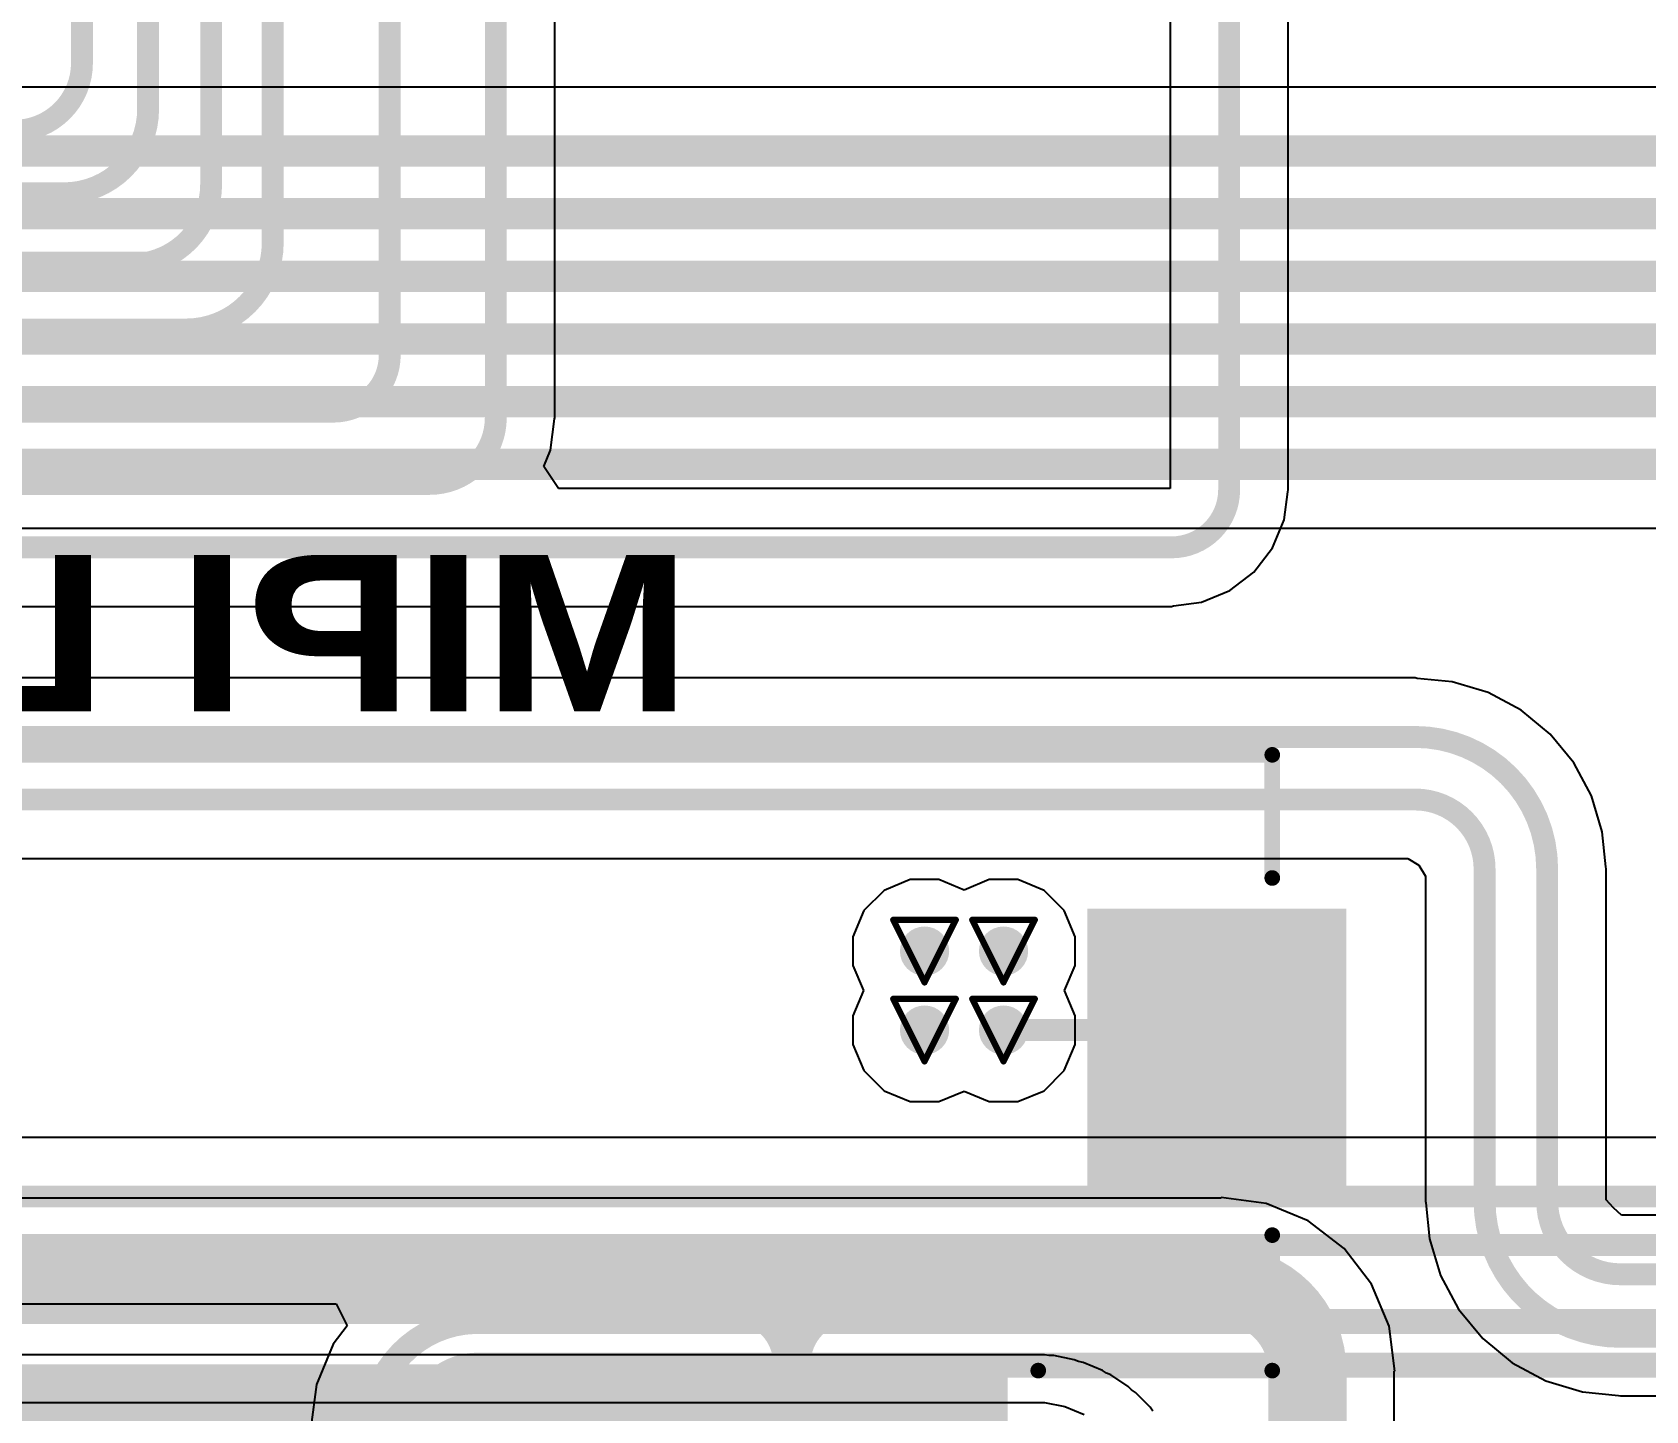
# Model space of a CAD drawing. Header units: inches. Extents: x -5 to 234, y -4 to 104.
# Drawn here: x 43.58 to 56.68, y 13.62 to 24.82 of the extents above; entities that cross this region are included whole.
import ezdxf

# ---------------------------------------------------------------- set-up
doc = ezdxf.new("R2010")
doc.units = ezdxf.units.IN
for name, color, linetype in [('Bottom Layer', 5, 'Continuous'), ('Bottom Overlay', 54, 'Continuous'), ('Bottom Paste', 16, 'Continuous'), ('Bottom Solder', 6, 'Continuous'), ('Drill Drawing', 1, 'Continuous'), ('GND', 16, 'Continuous'), ('POWER', 76, 'Continuous'), ('Top Layer', 1, 'Continuous'), ('Via Holes', 16, 'Continuous')]:
    doc.layers.add(name, color=color, linetype=linetype)
doc.styles.add('Arial Black_Bold', font='', dxfattribs={"height": 0.2})
doc.styles.get('Arial Black_Bold').set_extended_font_data('Arial Black', bold=True)

# ---------------------------------------------------------------- blocks, each defined once
blk = doc.blocks.new('TF31_30S_0_5SH_800__B_97')
at = {"layer": 'Bottom Layer'}
for points in [[(10.14999875, 0.5249976799999998), (8.250000009999999, 0.5249976800000001), (8.250000009999999, 2.72499836), (10.14999875, 2.72499836)], [(-0.09999980000000007, -2.27499799), (-0.3999992, -2.27499799), (-0.3999991999999999, -0.9749980500000001), (-0.09999979999999992, -0.9749980500000001)], [(0.3999991999999999, -2.27499799), (0.09999979999999992, -2.27499799), (0.09999980000000007, -0.9749980500000001), (0.3999992, -0.9749980500000001)], [(0.90000074, -2.27500053), (0.6000013399999998, -2.27500053), (0.60000134, -0.97500059), (0.90000074, -0.97500059)], [(1.39999974, -2.27500053), (1.10000034, -2.27500053), (1.10000034, -0.97500059), (1.39999974, -0.97500059)], [(1.89999874, -2.27500053), (1.59999934, -2.27500053), (1.59999934, -0.97500059), (1.89999874, -0.97500059)], [(2.40000028, -2.27500053), (2.10000088, -2.27500053), (2.10000088, -0.97500059), (2.40000028, -0.97500059)], [(2.89999928, -2.27500053), (2.59999988, -2.27500053), (2.59999988, -0.97500059), (2.89999928, -0.97500059)], [(3.39999828, -2.27500053), (3.09999888, -2.27500053), (3.09999888, -0.97500059), (3.39999828, -0.97500059)], [(3.89999728, -2.27500053), (3.59999788, -2.27500053), (3.59999788, -0.97500059), (3.89999728, -0.97500059)], [(4.39999628, -2.27500053), (4.09999688, -2.27500053), (4.09999688, -0.97500059), (4.39999628, -0.97500059)], [(4.90000036, -2.27500053), (4.60000096, -2.27500053), (4.60000096, -0.97500059), (4.90000036, -0.97500059)], [(5.39999936, -2.27500053), (5.09999996, -2.27500053), (5.09999996, -0.97500059), (5.39999936, -0.97500059)], [(5.900000899999999, -2.27500053), (5.600001499999999, -2.27500053), (5.600001499999999, -0.97500059), (5.900000899999999, -0.97500059)], [(6.399999899999999, -2.27500053), (6.100000499999999, -2.27500053), (6.100000499999999, -0.97500059), (6.399999899999999, -0.97500059)], [(6.90000144, -2.27500053), (6.600002039999999, -2.27500053), (6.600002039999999, -0.97500059), (6.90000144, -0.97500059)], [(7.400000439999999, -2.27500053), (7.10000104, -2.27500053), (7.10000104, -0.97500059), (7.400000439999999, -0.97500059)]]:
    blk.add_hatch(color=5, dxfattribs=at).paths.add_polyline_path(points)
at = {"layer": 'Bottom Paste'}
for points in [[(10.14999875, 0.5249976799999998), (8.250000009999999, 0.5249976800000001), (8.250000009999999, 2.72499836), (10.14999875, 2.72499836)], [(-0.09999980000000007, -2.27499799), (-0.3999992, -2.27499799), (-0.3999991999999999, -0.9749980500000001), (-0.09999979999999992, -0.9749980500000001)], [(0.3999991999999999, -2.27499799), (0.09999979999999992, -2.27499799), (0.09999980000000007, -0.9749980500000001), (0.3999992, -0.9749980500000001)], [(0.90000074, -2.27500053), (0.6000013399999998, -2.27500053), (0.60000134, -0.97500059), (0.90000074, -0.97500059)], [(1.39999974, -2.27500053), (1.10000034, -2.27500053), (1.10000034, -0.97500059), (1.39999974, -0.97500059)], [(1.89999874, -2.27500053), (1.59999934, -2.27500053), (1.59999934, -0.97500059), (1.89999874, -0.97500059)], [(2.40000028, -2.27500053), (2.10000088, -2.27500053), (2.10000088, -0.97500059), (2.40000028, -0.97500059)], [(2.89999928, -2.27500053), (2.59999988, -2.27500053), (2.59999988, -0.97500059), (2.89999928, -0.97500059)], [(3.39999828, -2.27500053), (3.09999888, -2.27500053), (3.09999888, -0.97500059), (3.39999828, -0.97500059)], [(3.89999728, -2.27500053), (3.59999788, -2.27500053), (3.59999788, -0.97500059), (3.89999728, -0.97500059)], [(4.39999628, -2.27500053), (4.09999688, -2.27500053), (4.09999688, -0.97500059), (4.39999628, -0.97500059)], [(4.90000036, -2.27500053), (4.60000096, -2.27500053), (4.60000096, -0.97500059), (4.90000036, -0.97500059)], [(5.39999936, -2.27500053), (5.09999996, -2.27500053), (5.09999996, -0.97500059), (5.39999936, -0.97500059)], [(5.900000899999999, -2.27500053), (5.600001499999999, -2.27500053), (5.600001499999999, -0.97500059), (5.900000899999999, -0.97500059)], [(6.399999899999999, -2.27500053), (6.100000499999999, -2.27500053), (6.100000499999999, -0.97500059), (6.399999899999999, -0.97500059)], [(6.90000144, -2.27500053), (6.600002039999999, -2.27500053), (6.600002039999999, -0.97500059), (6.90000144, -0.97500059)], [(7.400000439999999, -2.27500053), (7.10000104, -2.27500053), (7.10000104, -0.97500059), (7.400000439999999, -0.97500059)]]:
    blk.add_hatch(color=16, dxfattribs=at).paths.add_polyline_path(points)
at = {"layer": 'Bottom Solder'}
for points in [[(10.25159875, 0.4233976799999998), (8.14840001, 0.4233976800000001), (8.14840001, 2.82659836), (10.25159875, 2.82659836)], [(0.001600199999999926, -2.37659799), (-0.5015992, -2.37659799), (-0.5015991999999999, -0.8733980499999999), (0.001600200000000074, -0.8733980499999999)], [(0.5015991999999999, -2.37659799), (-0.001600200000000074, -2.37659799), (-0.001600199999999926, -0.8733980499999999), (0.5015992, -0.8733980499999999)], [(1.00160074, -2.37660053), (0.4984013399999999, -2.37660053), (0.4984013400000001, -0.87340059), (1.00160074, -0.87340059)], [(1.50159974, -2.37660053), (0.9984003399999999, -2.37660053), (0.9984003399999999, -0.87340059), (1.50159974, -0.87340059)], [(2.00159874, -2.37660053), (1.49839934, -2.37660053), (1.49839934, -0.87340059), (2.00159874, -0.87340059)], [(2.50160028, -2.37660053), (1.99840088, -2.37660053), (1.99840088, -0.87340059), (2.50160028, -0.87340059)], [(3.00159928, -2.37660053), (2.49839988, -2.37660053), (2.49839988, -0.87340059), (3.00159928, -0.87340059)], [(3.50159828, -2.37660053), (2.99839888, -2.37660053), (2.99839888, -0.87340059), (3.50159828, -0.87340059)], [(4.001597279999999, -2.37660053), (3.49839788, -2.37660053), (3.49839788, -0.87340059), (4.001597279999999, -0.87340059)], [(4.50159628, -2.37660053), (3.99839688, -2.37660053), (3.99839688, -0.87340059), (4.50159628, -0.87340059)], [(5.001600359999999, -2.37660053), (4.49840096, -2.37660053), (4.49840096, -0.87340059), (5.001600359999999, -0.87340059)], [(5.501599359999999, -2.37660053), (4.99839996, -2.37660053), (4.99839996, -0.87340059), (5.501599359999999, -0.87340059)], [(6.0016009, -2.37660053), (5.4984015, -2.37660053), (5.4984015, -0.87340059), (6.0016009, -0.87340059)], [(6.5015999, -2.37660053), (5.9984005, -2.37660053), (5.9984005, -0.87340059), (6.5015999, -0.87340059)], [(7.00160144, -2.37660053), (6.498402039999999, -2.37660053), (6.498402039999999, -0.87340059), (7.00160144, -0.87340059)], [(7.50160044, -2.37660053), (6.998401039999999, -2.37660053), (6.998401039999999, -0.87340059), (7.50160044, -0.87340059)]]:
    blk.add_hatch(color=6, dxfattribs=at).paths.add_polyline_path(points)
at = {"layer": 'Bottom Overlay'}
for points in [[(-9.65000102, 4.075000739999999, 0.127, 0.127, 0), (9.65000102, 4.075000739999999, 0.127, 0.127, 0)], [(9.65000102, 3.0750002, 0.127, 0.127, 0), (9.65000102, 4.075000739999999, 0.127, 0.127, 0)], [(9.65000102, -0.9249994199999999, 0.127, 0.127, 0), (9.65000102, 0.17500092, 0.127, 0.127, 0)], [(7.74999974, -0.9249994199999999, 0.127, 0.127, 0), (9.65000102, -0.9249994199999999, 0.127, 0.127, 0)]]:
    blk.add_lwpolyline(points, format="xyseb", dxfattribs=at)
for points in [[(9.618251019999999, 4.075000739999999, 0.0635, 0.0635, 1), (9.68175102, 4.075000739999999, 0.0635, 0.0635, 1)], [(9.618251019999999, 4.075000739999999, 0.0635, 0.0635, 1), (9.68175102, 4.075000739999999, 0.0635, 0.0635, 1)], [(9.618251019999999, 3.0750002, 0.0635, 0.0635, 1), (9.68175102, 3.0750002, 0.0635, 0.0635, 1)], [(9.618251019999999, 0.17500092, 0.0635, 0.0635, 1), (9.68175102, 0.17500092, 0.0635, 0.0635, 1)], [(7.718249739999999, -0.9249994199999999, 0.0635, 0.0635, 1), (7.781749739999999, -0.9249994199999999, 0.0635, 0.0635, 1)], [(9.618251019999999, -0.9249994199999999, 0.0635, 0.0635, 1), (9.68175102, -0.9249994199999999, 0.0635, 0.0635, 1)], [(9.618251019999999, -0.9249994199999999, 0.0635, 0.0635, 1), (9.68175102, -0.9249994199999999, 0.0635, 0.0635, 1)]]:
    blk.add_lwpolyline(points, format="xyseb", close=True, dxfattribs=at)

msp = doc.modelspace()

# ---------------------------------------------------------------- hatches: boundary and pattern name
at = {"layer": 'Bottom Layer'}
h = msp.add_hatch(color=5, dxfattribs=at)
edge = h.paths.add_edge_path()
edge.add_arc((50.826797, 17.35612734), 0.1999996, 0, 360)
h = msp.add_hatch(color=5, dxfattribs=at)
edge = h.paths.add_edge_path()
edge.add_arc((51.46818764, 17.35612734), 0.1999996, 0, 360)
h = msp.add_hatch(color=5, dxfattribs=at)
edge = h.paths.add_edge_path()
edge.add_arc((50.826797, 16.7147367), 0.1999996, 0, 360)
h = msp.add_hatch(color=5, dxfattribs=at)
edge = h.paths.add_edge_path()
edge.add_arc((51.46818764, 16.7147367), 0.1999996, 0, 360)
at = {"layer": 'GND'}
h = msp.add_hatch(color=16, dxfattribs=at)
edge = h.paths.add_edge_path()
edge.add_arc((50.826797, 17.35612734), 0.1999996, 0, 360)
h = msp.add_hatch(color=16, dxfattribs=at)
edge = h.paths.add_edge_path()
edge.add_arc((51.46818764, 17.35612734), 0.1999996, 0, 360)
h = msp.add_hatch(color=16, dxfattribs=at)
edge = h.paths.add_edge_path()
edge.add_arc((50.826797, 16.7147367), 0.1999996, 0, 360)
h = msp.add_hatch(color=16, dxfattribs=at)
edge = h.paths.add_edge_path()
edge.add_arc((51.46818764, 16.7147367), 0.1999996, 0, 360)
at = {"layer": 'POWER'}
h = msp.add_hatch(color=76, dxfattribs=at)
edge = h.paths.add_edge_path()
edge.add_arc((50.826797, 17.35612734), 0.1999996, 0, 360)
h = msp.add_hatch(color=76, dxfattribs=at)
edge = h.paths.add_edge_path()
edge.add_arc((51.46818764, 17.35612734), 0.1999996, 0, 360)
h = msp.add_hatch(color=76, dxfattribs=at)
edge = h.paths.add_edge_path()
edge.add_arc((50.826797, 16.7147367), 0.1999996, 0, 360)
h = msp.add_hatch(color=76, dxfattribs=at)
edge = h.paths.add_edge_path()
edge.add_arc((51.46818764, 16.7147367), 0.1999996, 0, 360)
at = {"layer": 'Top Layer'}
h = msp.add_hatch(color=1, dxfattribs=at)
edge = h.paths.add_edge_path()
edge.add_arc((50.826797, 17.35612734), 0.1999996, 0, 360)
h = msp.add_hatch(color=1, dxfattribs=at)
edge = h.paths.add_edge_path()
edge.add_arc((51.46818764, 17.35612734), 0.1999996, 0, 360)
h = msp.add_hatch(color=1, dxfattribs=at)
edge = h.paths.add_edge_path()
edge.add_arc((50.826797, 16.7147367), 0.1999996, 0, 360)
h = msp.add_hatch(color=1, dxfattribs=at)
edge = h.paths.add_edge_path()
edge.add_arc((51.46818764, 16.7147367), 0.1999996, 0, 360)
at = {"layer": 'Via Holes'}
h = msp.add_hatch(color=7, dxfattribs=at)
edge = h.paths.add_edge_path()
edge.add_arc((50.826797, 17.35612734), 0.0999998, 0, 360)
h = msp.add_hatch(color=7, dxfattribs=at)
edge = h.paths.add_edge_path()
edge.add_arc((51.46818764, 17.35612734), 0.0999998, 0, 360)
h = msp.add_hatch(color=7, dxfattribs=at)
edge = h.paths.add_edge_path()
edge.add_arc((50.826797, 16.7147367), 0.0999998, 0, 360)
h = msp.add_hatch(color=7, dxfattribs=at)
edge = h.paths.add_edge_path()
edge.add_arc((51.46818764, 16.7147367), 0.0999998, 0, 360)

# ---------------------------------------------------------------- linework, layer by layer
at = {"layer": 'Bottom Layer'}
for p, q in [((57.9930006, 24.37053038), (37.02259804, 24.37053038)), ((28.68776584, 20.79058834), (57.9930006, 20.79058834)), ((54.80952208, 19.57454302), (16.75914352, 19.57454302)), ((54.82687282, 19.57109116), (54.80952208, 19.57454302)), ((55.11187606, 19.54302162), (54.82687282, 19.57109116)), ((55.40261208, 19.45482774), (55.11187606, 19.54302162)), ((55.67055668, 19.3116073), (55.40261208, 19.45482774)), ((55.9054127, 19.11886956), (55.67055668, 19.3116073)), ((56.09815044, 18.88401354), (55.9054127, 19.11886956)), ((56.24137087999999, 18.61606894), (56.09815044, 18.88401354)), ((56.32956476, 18.32533292), (56.24137087999999, 18.61606894)), ((56.3576343, 18.04032968), (56.32956476, 18.32533292)), ((22.75162074, 18.1083331), (54.751859, 18.1083331)), ((54.751859, 18.1083331), (54.84142194, 18.0548788)), ((54.84142194, 18.0548788), (54.89487623999999, 17.96531586)), ((54.89487623999999, 17.96531586), (54.89487623999999, 15.32705342)), ((56.36108616, 18.02297894), (56.3576343, 18.04032968)), ((56.36108616, 15.33561322), (56.36108616, 18.02297894)), ((53.23540533999999, 15.34976356), (26.10005448, 15.34976356)), ((53.6005024, 15.30773672), (53.23540533999999, 15.35580368)), ((53.23540533999999, 15.35580368), (53.23540533999999, 15.34976356)), ((56.42112413999999, 15.27114548), (56.36108616, 15.33561322)), ((53.94072015999999, 15.16681498), (53.6005024, 15.30773672)), ((54.89487623999999, 15.32705342), (54.898036, 15.31116826)), ((54.898036, 15.31116826), (54.92684213999999, 15.0187025)), ((56.48559187999999, 15.2111075), (56.42112413999999, 15.27114548)), ((58.47790183999999, 15.2111075), (56.48559187999999, 15.2111075)), ((54.23287095999999, 14.94263966), (53.94072015999999, 15.16681498)), ((54.45704627999999, 14.65048886), (54.23287095999999, 14.94263966)), ((54.92684213999999, 15.0187025), (55.01678354, 14.72219814)), ((55.01678354, 14.72219814), (55.16284369999999, 14.44893986)), ((54.59796801999999, 14.3102711), (54.45704627999999, 14.65048886)), ((55.16284369999999, 14.44893986), (55.35940667999999, 14.20942802)), ((54.64603497999999, 13.94517404), (54.59796801999999, 14.3102711)), ((55.35940667999999, 14.20942802), (55.59891852, 14.01286504)), ((54.63999485999999, 12.66411742), (54.63999485999999, 13.94517404)), ((54.63999485999999, 13.94517404), (54.64603497999999, 13.94517404)), ((55.59891852, 14.01286504), (55.87217680000001, 13.86680488)), ((55.87217680000001, 13.86680488), (56.16868116, 13.77686348)), ((56.16868116, 13.77686348), (56.46114691999999, 13.74805734)), ((56.46114691999999, 13.74805734), (56.47703207999999, 13.74489758)), ((56.47703207999999, 13.74489758), (59.944, 13.74489758))]:
    msp.add_line(p, q, dxfattribs=at)
for points in [[(36.8791617, 23.85257866, 0.254, 0.254, 0), (64.92514828, 23.85257866, 0.254, 0.254, 0)], [(35.18503504, 23.34377094, 0.254, 0.254, 0), (67.39399272, 23.34377094, 0.254, 0.254, 0)], [(33.61263788, 22.83496322, 0.254, 0.254, 0), (69.905245, 22.83496322, 0.254, 0.254, 0)], [(31.92747742, 22.3261555, 0.254, 0.254, 0), (71.15977894, 22.3261555, 0.254, 0.254, 0)], [(30.28531154, 21.81734778, 0.254, 0.254, 0), (68.6133502, 21.81734778, 0.254, 0.254, 0)], [(28.68776584, 21.30854006, 0.254, 0.254, 0), (66.09285994, 21.30854006, 0.254, 0.254, 0)], [(16.75914352, 19.09543806, 0.1778, 0.1778, 0), (54.80952208, 19.09543806, 0.1778, 0.1778, 0)], [(54.80952208, 19.09543806, 0.1778, 0.1778, -0.4142135623730951), (55.8819812, 18.02297894, 0.1778, 0.1778, 0)], [(16.75914352, 18.58743806, 0.1778, 0.1778, 0), (54.80952208, 18.58743806, 0.1778, 0.1778, 0)], [(54.80952208, 18.58743806, 0.1778, 0.1778, -0.4142135623730951), (55.3739812, 18.02297894, 0.1778, 0.1778, 0)], [(55.3739812, 15.32705342, 0.1778, 0.1778, 0), (55.3739812, 18.02297894, 0.1778, 0.1778, 0)], [(55.8819812, 15.32705342, 0.1778, 0.1778, 0), (55.8819812, 18.02297894, 0.1778, 0.1778, 0)], [(51.46818764, 16.7147367, 0.1778, 0.1778, 0), (53.19997488, 16.7147367, 0.1778, 0.1778, 0)], [(53.19997488, 16.49995684, 0.1778, 0.1778, 0), (53.19997488, 16.7147367, 0.1778, 0.1778, 0)], [(56.47703207999999, 14.22400254, 0.1778, 0.1778, -0.4142135623730951), (55.3739812, 15.32705342, 0.1778, 0.1778, 0)], [(56.47703207999999, 14.73200254, 0.1778, 0.1778, -0.4142135623730951), (55.8819812, 15.32705342, 0.1778, 0.1778, 0)], [(26.10005448, 14.64523614, 0.635, 0.635, 0), (53.23540533999999, 14.64523614, 0.635, 0.635, 0)], [(53.23540533999999, 14.64523614, 0.635, 0.635, -0.4142135623730951), (53.93546744, 13.94517404, 0.635, 0.635, 0)], [(56.47703207999999, 14.73200254, 0.1778, 0.1778, 0), (59.944, 14.73200254, 0.1778, 0.1778, 0)], [(49.26423217999999, 14.4932527, 0.3048, 0.3048, -0.4142135623730951), (49.74997923999999, 14.00750564, 0.3048, 0.3048, 0)], [(49.7499767, 14.00750564, 0.3048, 0.3048, -0.4142135623730951), (50.23572376, 14.4932527, 0.3048, 0.3048, 0)], [(56.47703207999999, 14.22400254, 0.1778, 0.1778, 0), (59.944, 14.22400254, 0.1778, 0.1778, 0)], [(49.7499767, 13.24995826, 0.3048, 0.3048, 0), (49.7499767, 14.00750564, 0.3048, 0.3048, 0)], [(53.93546744, 12.06721742, 0.635, 0.635, 0), (53.93546744, 13.94517404, 0.635, 0.635, 0)]]:
    msp.add_lwpolyline(points, format="xyseb", dxfattribs=at)
for points in [[(54.76507208, 19.09543806, 0.08889999999999999, 0.08889999999999999, 1), (54.85397208, 19.09543806, 0.08889999999999999, 0.08889999999999999, 1)], [(54.76507208, 19.09543806, 0.08889999999999999, 0.08889999999999999, 1), (54.85397208, 19.09543806, 0.08889999999999999, 0.08889999999999999, 1)], [(54.76507208, 18.58743806, 0.08889999999999999, 0.08889999999999999, 1), (54.85397208, 18.58743806, 0.08889999999999999, 0.08889999999999999, 1)], [(54.76507208, 18.58743806, 0.08889999999999999, 0.08889999999999999, 1), (54.85397208, 18.58743806, 0.08889999999999999, 0.08889999999999999, 1)], [(55.3295312, 18.02297894, 0.08889999999999999, 0.08889999999999999, 1), (55.41843119999999, 18.02297894, 0.08889999999999999, 0.08889999999999999, 1)], [(55.3295312, 18.02297894, 0.08889999999999999, 0.08889999999999999, 1), (55.41843119999999, 18.02297894, 0.08889999999999999, 0.08889999999999999, 1)], [(55.8375312, 18.02297894, 0.08889999999999999, 0.08889999999999999, 1), (55.9264312, 18.02297894, 0.08889999999999999, 0.08889999999999999, 1)], [(55.8375312, 18.02297894, 0.08889999999999999, 0.08889999999999999, 1), (55.9264312, 18.02297894, 0.08889999999999999, 0.08889999999999999, 1)], [(51.42373764, 16.7147367, 0.08889999999999999, 0.08889999999999999, 1), (51.51263764, 16.7147367, 0.08889999999999999, 0.08889999999999999, 1)], [(53.15552488, 16.7147367, 0.08889999999999999, 0.08889999999999999, 1), (53.24442488, 16.7147367, 0.08889999999999999, 0.08889999999999999, 1)], [(53.15552488, 16.7147367, 0.08889999999999999, 0.08889999999999999, 1), (53.24442488, 16.7147367, 0.08889999999999999, 0.08889999999999999, 1)], [(53.15552488, 16.49995684, 0.08889999999999999, 0.08889999999999999, 1), (53.24442488, 16.49995684, 0.08889999999999999, 0.08889999999999999, 1)], [(55.3295312, 15.32705342, 0.08889999999999999, 0.08889999999999999, 1), (55.41843119999999, 15.32705342, 0.08889999999999999, 0.08889999999999999, 1)], [(55.3295312, 15.32705342, 0.08889999999999999, 0.08889999999999999, 1), (55.41843119999999, 15.32705342, 0.08889999999999999, 0.08889999999999999, 1)], [(55.8375312, 15.32705342, 0.08889999999999999, 0.08889999999999999, 1), (55.9264312, 15.32705342, 0.08889999999999999, 0.08889999999999999, 1)], [(55.8375312, 15.32705342, 0.08889999999999999, 0.08889999999999999, 1), (55.9264312, 15.32705342, 0.08889999999999999, 0.08889999999999999, 1)], [(53.07665534, 14.64523614, 0.3175, 0.3175, 1), (53.39415534, 14.64523614, 0.3175, 0.3175, 1)], [(53.07665534, 14.64523614, 0.3175, 0.3175, 1), (53.39415534, 14.64523614, 0.3175, 0.3175, 1)], [(56.43258208, 14.73200254, 0.08889999999999999, 0.08889999999999999, 1), (56.52148207999999, 14.73200254, 0.08889999999999999, 0.08889999999999999, 1)], [(56.43258208, 14.73200254, 0.08889999999999999, 0.08889999999999999, 1), (56.52148207999999, 14.73200254, 0.08889999999999999, 0.08889999999999999, 1)], [(49.18803218, 14.4932527, 0.1524, 0.1524, 1), (49.34043218, 14.4932527, 0.1524, 0.1524, 1)], [(50.15952376, 14.4932527, 0.1524, 0.1524, 1), (50.31192375999999, 14.4932527, 0.1524, 0.1524, 1)], [(56.43258208, 14.22400254, 0.08889999999999999, 0.08889999999999999, 1), (56.52148207999999, 14.22400254, 0.08889999999999999, 0.08889999999999999, 1)], [(56.43258208, 14.22400254, 0.08889999999999999, 0.08889999999999999, 1), (56.52148207999999, 14.22400254, 0.08889999999999999, 0.08889999999999999, 1)], [(49.6737767, 14.00750564, 0.1524, 0.1524, 1), (49.8261767, 14.00750564, 0.1524, 0.1524, 1)], [(49.6737767, 14.00750564, 0.1524, 0.1524, 1), (49.8261767, 14.00750564, 0.1524, 0.1524, 1)], [(49.67377924, 14.00750564, 0.1524, 0.1524, 1), (49.82617924, 14.00750564, 0.1524, 0.1524, 1)], [(53.77671743999999, 13.94517404, 0.3175, 0.3175, 1), (54.09421743999999, 13.94517404, 0.3175, 0.3175, 1)], [(53.77671743999999, 13.94517404, 0.3175, 0.3175, 1), (54.09421743999999, 13.94517404, 0.3175, 0.3175, 1)]]:
    msp.add_lwpolyline(points, format="xyseb", close=True, dxfattribs=at)
at = {"layer": 'Drill Drawing'}
for points in [[(50.57279699999999, 17.61012734, 0.0508, 0.0508, 0), (51.08079699999999, 17.61012734, 0.0508, 0.0508, 0)], [(50.57279699999999, 17.61012734, 0.0508, 0.0508, 0), (50.826797, 17.10212734, 0.0508, 0.0508, 0)], [(50.826797, 17.10212734, 0.0508, 0.0508, 0), (51.08079699999999, 17.61012734, 0.0508, 0.0508, 0)], [(51.21418764, 17.61012734, 0.0508, 0.0508, 0), (51.72218764, 17.61012734, 0.0508, 0.0508, 0)], [(51.21418764, 17.61012734, 0.0508, 0.0508, 0), (51.46818764, 17.10212734, 0.0508, 0.0508, 0)], [(51.46818764, 17.10212734, 0.0508, 0.0508, 0), (51.72218764, 17.61012734, 0.0508, 0.0508, 0)], [(50.57279699999999, 16.9687367, 0.0508, 0.0508, 0), (51.08079699999999, 16.9687367, 0.0508, 0.0508, 0)], [(50.57279699999999, 16.9687367, 0.0508, 0.0508, 0), (50.826797, 16.4607367, 0.0508, 0.0508, 0)], [(50.826797, 16.4607367, 0.0508, 0.0508, 0), (51.08079699999999, 16.9687367, 0.0508, 0.0508, 0)], [(51.21418764, 16.9687367, 0.0508, 0.0508, 0), (51.72218764, 16.9687367, 0.0508, 0.0508, 0)], [(51.21418764, 16.9687367, 0.0508, 0.0508, 0), (51.46818764, 16.4607367, 0.0508, 0.0508, 0)], [(51.46818764, 16.4607367, 0.0508, 0.0508, 0), (51.72218764, 16.9687367, 0.0508, 0.0508, 0)]]:
    msp.add_lwpolyline(points, format="xyseb", dxfattribs=at)
for points in [[(50.560097, 17.61012734, 0.0254, 0.0254, 1), (50.585497, 17.61012734, 0.0254, 0.0254, 1)], [(50.560097, 17.61012734, 0.0254, 0.0254, 1), (50.585497, 17.61012734, 0.0254, 0.0254, 1)], [(51.068097, 17.61012734, 0.0254, 0.0254, 1), (51.093497, 17.61012734, 0.0254, 0.0254, 1)], [(51.068097, 17.61012734, 0.0254, 0.0254, 1), (51.093497, 17.61012734, 0.0254, 0.0254, 1)], [(51.20148764, 17.61012734, 0.0254, 0.0254, 1), (51.22688763999999, 17.61012734, 0.0254, 0.0254, 1)], [(51.20148764, 17.61012734, 0.0254, 0.0254, 1), (51.22688763999999, 17.61012734, 0.0254, 0.0254, 1)], [(51.70948763999999, 17.61012734, 0.0254, 0.0254, 1), (51.73488763999999, 17.61012734, 0.0254, 0.0254, 1)], [(51.70948763999999, 17.61012734, 0.0254, 0.0254, 1), (51.73488763999999, 17.61012734, 0.0254, 0.0254, 1)], [(50.814097, 17.10212734, 0.0254, 0.0254, 1), (50.839497, 17.10212734, 0.0254, 0.0254, 1)], [(50.814097, 17.10212734, 0.0254, 0.0254, 1), (50.839497, 17.10212734, 0.0254, 0.0254, 1)], [(51.45548764, 17.10212734, 0.0254, 0.0254, 1), (51.48088764, 17.10212734, 0.0254, 0.0254, 1)], [(51.45548764, 17.10212734, 0.0254, 0.0254, 1), (51.48088764, 17.10212734, 0.0254, 0.0254, 1)], [(50.560097, 16.9687367, 0.0254, 0.0254, 1), (50.585497, 16.9687367, 0.0254, 0.0254, 1)], [(50.560097, 16.9687367, 0.0254, 0.0254, 1), (50.585497, 16.9687367, 0.0254, 0.0254, 1)], [(51.068097, 16.9687367, 0.0254, 0.0254, 1), (51.093497, 16.9687367, 0.0254, 0.0254, 1)], [(51.068097, 16.9687367, 0.0254, 0.0254, 1), (51.093497, 16.9687367, 0.0254, 0.0254, 1)], [(51.20148764, 16.9687367, 0.0254, 0.0254, 1), (51.22688763999999, 16.9687367, 0.0254, 0.0254, 1)], [(51.20148764, 16.9687367, 0.0254, 0.0254, 1), (51.22688763999999, 16.9687367, 0.0254, 0.0254, 1)], [(51.70948763999999, 16.9687367, 0.0254, 0.0254, 1), (51.73488763999999, 16.9687367, 0.0254, 0.0254, 1)], [(51.70948763999999, 16.9687367, 0.0254, 0.0254, 1), (51.73488763999999, 16.9687367, 0.0254, 0.0254, 1)], [(50.814097, 16.4607367, 0.0254, 0.0254, 1), (50.839497, 16.4607367, 0.0254, 0.0254, 1)], [(50.814097, 16.4607367, 0.0254, 0.0254, 1), (50.839497, 16.4607367, 0.0254, 0.0254, 1)], [(51.45548764, 16.4607367, 0.0254, 0.0254, 1), (51.48088764, 16.4607367, 0.0254, 0.0254, 1)], [(51.45548764, 16.4607367, 0.0254, 0.0254, 1), (51.48088764, 16.4607367, 0.0254, 0.0254, 1)]]:
    msp.add_lwpolyline(points, format="xyseb", close=True, dxfattribs=at)
at = {"layer": 'POWER'}
for p, q in [((50.49768666, 17.84867398), (50.33425036, 17.68523768)), ((50.71122954, 17.93712694), (50.49768666, 17.84867398)), ((50.94236445999999, 17.93712694), (50.71122954, 17.93712694)), ((51.14749232, 17.85215886), (50.94236445999999, 17.93712694)), ((51.35262018, 17.93712694), (51.14749232, 17.85215886)), ((51.5837551, 17.93712694), (51.35262018, 17.93712694)), ((51.79729797999999, 17.84867398), (51.5837551, 17.93712694)), ((51.96073428, 17.68523768), (51.79729797999999, 17.84867398)), ((50.33425036, 17.68523768), (50.24579739999999, 17.4716948)), ((52.04918724, 17.4716948), (51.96073428, 17.68523768)), ((50.24579739999999, 17.4716948), (50.24579739999999, 17.24055988)), ((52.04918724, 17.24055988), (52.04918724, 17.4716948)), ((50.24579739999999, 17.24055988), (50.33076548, 17.03543202)), ((51.96421916, 17.03543202), (52.04918724, 17.24055988)), ((50.33076548, 17.03543202), (50.24579739999999, 16.83030416)), ((52.04918724, 16.83030416), (51.96421916, 17.03543202)), ((50.24579739999999, 16.83030416), (50.24579739999999, 16.59916924)), ((52.04918724, 16.59916924), (52.04918724, 16.83030416)), ((50.24579739999999, 16.59916924), (50.33425036, 16.38562636)), ((51.96073428, 16.38562636), (52.04918724, 16.59916924)), ((50.33425036, 16.38562636), (50.49768666, 16.22219006)), ((51.79729797999999, 16.22219006), (51.96073428, 16.38562636)), ((50.49768666, 16.22219006), (50.71122954, 16.1337371)), ((50.71122954, 16.1337371), (50.94236445999999, 16.1337371)), ((50.94236445999999, 16.1337371), (51.14749232, 16.21870518)), ((51.14749232, 16.21870518), (51.35262018, 16.1337371)), ((51.35262018, 16.1337371), (51.5837551, 16.1337371)), ((51.5837551, 16.1337371), (51.79729797999999, 16.22219006)), ((51.79945698, 14.07906506), (37.22861998, 14.07906506)), ((51.83698293999999, 14.0716), (51.79945698, 14.07906506)), ((51.87524804, 14.0716), (51.83698293999999, 14.0716)), ((52.04209302, 14.03840982), (51.87524804, 14.0716)), ((52.07743457999999, 14.02376926), (52.04209302, 14.03840982)), ((52.11495799999999, 14.01630674), (52.07743457999999, 14.02376926)), ((52.27212304, 13.95120908), (52.11495799999999, 14.01630674)), ((52.30393907999999, 13.92995182), (52.27212304, 13.95120908)), ((52.33928826, 13.91530872), (52.30393907999999, 13.92995182)), ((52.4807307, 13.82079786), (52.33928826, 13.91530872)), ((52.50778424, 13.79374432), (52.4807307, 13.82079786)), ((52.53959774, 13.77248706), (52.50778424, 13.79374432)), ((52.65988706, 13.65219774), (52.53959774, 13.77248706)), ((37.22861998, 13.6906), (51.79945698, 13.6906)), ((51.79945698, 13.6906), (51.96630196, 13.65740982)), ((51.96630196, 13.65740982), (52.123467, 13.59231216)), ((52.68113924, 13.62038932), (52.65988706, 13.65219774))]:
    msp.add_line(p, q, dxfattribs=at)
at = {"layer": 'Top Layer'}
for p, q in [((52.82081129999999, 31.22889106), (52.82081129999999, 21.11385414)), ((53.77902122, 21.10255622), (53.77902122, 30.22664516)), ((47.82470496, 21.68652762), (47.82470496, 29.62944798)), ((47.78959962, 21.42382304), (47.82316572, 21.6787857)), ((47.82316572, 21.6787857), (47.82470496, 21.68652762)), ((47.73483214, 21.29160588), (47.78959962, 21.42382304)), ((47.85363556, 21.11380334), (47.73483214, 21.29160588)), ((52.8207605, 21.11380334), (47.85363556, 21.11380334)), ((52.82077573999999, 21.1138389), (52.8207605, 21.11380334)), ((52.82081129999999, 21.11385414), (52.82077573999999, 21.1138389)), ((53.77573191999999, 21.0860132), (53.77902122, 21.10255622)), ((53.74567863999999, 20.85775102), (53.77573191999999, 21.0860132)), ((53.6511881, 20.62963108), (53.74567863999999, 20.85775102)), ((53.50087598, 20.43373866), (53.6511881, 20.62963108)), ((53.30498356, 20.28342654), (53.50087598, 20.43373866)), ((52.84860144, 20.15888272), (53.07686362, 20.188936)), ((53.07686362, 20.188936), (53.30498356, 20.28342654)), ((29.56338512, 20.15559342), (52.83205842, 20.15559342)), ((52.83205842, 20.15559342), (52.84860144, 20.15888272)), ((58.0930004, 15.84257182), (39.9344896, 15.84257182)), ((40.52828318, 14.4909667), (46.05010348, 14.4909667)), ((46.05010348, 14.4909667), (46.13778428, 14.3131667)), ((46.13778428, 14.3131667), (46.02428183999999, 14.16524726)), ((46.02428183999999, 14.16524726), (45.88874235999999, 13.83802414)), ((45.88874235999999, 13.83802414), (45.84307824, 13.49115666))]:
    msp.add_line(p, q, dxfattribs=at)
for points in [[(43.9855356, 24.5661307, 0.1778, 0.1778, 0), (43.9855356, 34.31324608, 0.1778, 0.1778, 0)], [(44.52261352, 24.19279134, 0.1778, 0.1778, 0), (44.52261352, 33.89625428, 0.1778, 0.1778, 0)], [(45.0342, 23.5806234, 0.1778, 0.1778, 0), (45.0342, 33.56894734, 0.1778, 0.1778, 0)], [(45.53449872, 23.10629872, 0.1778, 0.1778, 0), (45.53449872, 33.11163811999999, 0.1778, 0.1778, 0)], [(53.29991626, 21.10255622, 0.1778, 0.1778, 0), (53.29991626, 31.91989298, 0.1778, 0.1778, 0)], [(46.48449936, 22.19523882, 0.1778, 0.1778, 0), (46.48449936, 31.10384686, 0.1778, 0.1778, 0)], [(47.3456, 21.68652762, 0.1778, 0.1778, 0), (47.3456, 29.972, 0.1778, 0.1778, 0)], [(43.9855356, 24.5661307, 0.1778, 0.1778, -0.4142135623730951), (43.43702768, 24.01762278, 0.1778, 0.1778, 0)], [(44.52261352, 24.19279134, 0.1778, 0.1778, -0.4142135623730951), (43.83944495999999, 23.50962278, 0.1778, 0.1778, 0)], [(26.32418408, 23.50962278, 0.1778, 0.1778, 0), (43.83944495999999, 23.50962278, 0.1778, 0.1778, 0)], [(45.0342, 23.5806234, 0.1778, 0.1778, -0.344947741081439), (44.54166606, 22.95164574, 0.1778, 0.1778, 0)], [(45.53449872, 23.10629872, 0.1778, 0.1778, -0.4142135623730951), (44.83194742, 22.40374742, 0.1778, 0.1778, 0)], [(27.38119746, 22.94664448, 0.1778, 0.1778, 0), (44.49977638, 22.94664448, 0.1778, 0.1778, 0)], [(44.49977638, 22.94664448, 0.1778, 0.1778, 0), (44.50070348, 22.94664194, 0.1778, 0.1778, 0)], [(44.54166606, 22.95164574, 0.1778, 0.1778, -0.05821982493038066), (44.50070348, 22.94664448, 0.1778, 0.1778, 0)], [(26.6446, 22.40374488, 0.1778, 0.1778, 0), (44.83194488, 22.40374488, 0.1778, 0.1778, 0)], [(44.83194488, 22.40374488, 0.1778, 0.1778, 0), (44.83194742, 22.40374742, 0.1778, 0.1778, 0)], [(46.48449936, 22.19523882, 0.1778, 0.1778, -0.4142135623730951), (46.02586172, 21.73660118, 0.1778, 0.1778, 0)], [(28.41395384, 21.73659356, 0.1778, 0.1778, 0), (46.02585918, 21.73659864, 0.1778, 0.1778, 0)], [(46.02585918, 21.73659864, 0.1778, 0.1778, 0), (46.02586172, 21.73660118, 0.1778, 0.1778, 0)], [(47.3456, 21.68652762, 0.1778, 0.1778, -0.4142135623730951), (46.80916723999999, 21.15009486, 0.1778, 0.1778, 0)], [(28.98984296, 21.15009486, 0.1778, 0.1778, 0), (46.80916723999999, 21.15009486, 0.1778, 0.1778, 0)], [(53.29991626, 21.10255622, 0.1778, 0.1778, -0.4142135623730951), (52.83205842, 20.63469838, 0.1778, 0.1778, 0)], [(29.56338512, 20.63469838, 0.1778, 0.1778, 0), (52.83205842, 20.63469838, 0.1778, 0.1778, 0)], [(39.9344896, 15.36346686, 0.1778, 0.1778, 0), (74.9102896, 15.36346686, 0.1778, 0.1778, 0)], [(40.45613448, 14.97007166, 0.1778, 0.1778, 0), (75.0248944, 14.97007166, 0.1778, 0.1778, 0)], [(46.3367247, 13.4895971, 0.2032, 0.2032, -0.4043542820986039), (47.1728546, 14.34900864, 0.2032, 0.2032, 0)], [(47.1728546, 14.34900864, 0.2032, 0.2032, -0.006541973393317736), (47.18747483999999, 14.3492347, 0.2032, 0.2032, 0)], [(47.18747483999999, 14.3492347, 0.2032, 0.2032, 0), (69.92674863999999, 14.3492347, 0.2032, 0.2032, 0)], [(46.69232216, 13.48847442, 0.2032, 0.2032, -0.404069499793787), (47.18324574, 13.9935585, 0.2032, 0.2032, 0)], [(47.18324574, 13.9935585, 0.2032, 0.2032, -0.005663400222936942), (47.18784822, 13.9936347, 0.2032, 0.2032, 0)], [(47.18784822, 13.9936347, 0.2032, 0.2032, 0), (69.92674863999999, 13.9936347, 0.2032, 0.2032, 0)]]:
    msp.add_lwpolyline(points, format="xyseb", dxfattribs=at)
for points in [[(43.9410856, 24.5661307, 0.08889999999999999, 0.08889999999999999, 1), (44.0299856, 24.5661307, 0.08889999999999999, 0.08889999999999999, 1)], [(43.9410856, 24.5661307, 0.08889999999999999, 0.08889999999999999, 1), (44.0299856, 24.5661307, 0.08889999999999999, 0.08889999999999999, 1)], [(44.47816352, 24.19279134, 0.08889999999999999, 0.08889999999999999, 1), (44.56706352, 24.19279134, 0.08889999999999999, 0.08889999999999999, 1)], [(44.47816352, 24.19279134, 0.08889999999999999, 0.08889999999999999, 1), (44.56706352, 24.19279134, 0.08889999999999999, 0.08889999999999999, 1)], [(43.79499496, 23.50962278, 0.08889999999999999, 0.08889999999999999, 1), (43.88389495999999, 23.50962278, 0.08889999999999999, 0.08889999999999999, 1)], [(43.79499496, 23.50962278, 0.08889999999999999, 0.08889999999999999, 1), (43.88389495999999, 23.50962278, 0.08889999999999999, 0.08889999999999999, 1)], [(44.98975, 23.5806234, 0.08889999999999999, 0.08889999999999999, 1), (45.07865, 23.5806234, 0.08889999999999999, 0.08889999999999999, 1)], [(44.98975, 23.5806234, 0.08889999999999999, 0.08889999999999999, 1), (45.07865, 23.5806234, 0.08889999999999999, 0.08889999999999999, 1)], [(45.49004872, 23.10629872, 0.08889999999999999, 0.08889999999999999, 1), (45.57894872, 23.10629872, 0.08889999999999999, 0.08889999999999999, 1)], [(45.49004872, 23.10629872, 0.08889999999999999, 0.08889999999999999, 1), (45.57894872, 23.10629872, 0.08889999999999999, 0.08889999999999999, 1)], [(44.45532638, 22.94664448, 0.08889999999999999, 0.08889999999999999, 1), (44.54422638, 22.94664448, 0.08889999999999999, 0.08889999999999999, 1)], [(44.45532638, 22.94664448, 0.08889999999999999, 0.08889999999999999, 1), (44.54422638, 22.94664448, 0.08889999999999999, 0.08889999999999999, 1)], [(44.45625348, 22.94664448, 0.08889999999999999, 0.08889999999999999, 1), (44.54515348, 22.94664448, 0.08889999999999999, 0.08889999999999999, 1)], [(44.45625348, 22.94664194, 0.08889999999999999, 0.08889999999999999, 1), (44.54515348, 22.94664194, 0.08889999999999999, 0.08889999999999999, 1)], [(44.49721606, 22.95164574, 0.08889999999999999, 0.08889999999999999, 1), (44.58611606, 22.95164574, 0.08889999999999999, 0.08889999999999999, 1)], [(44.49721606, 22.95164574, 0.08889999999999999, 0.08889999999999999, 1), (44.58611606, 22.95164574, 0.08889999999999999, 0.08889999999999999, 1)], [(44.78749488, 22.40374488, 0.08889999999999999, 0.08889999999999999, 1), (44.87639488, 22.40374488, 0.08889999999999999, 0.08889999999999999, 1)], [(44.78749488, 22.40374488, 0.08889999999999999, 0.08889999999999999, 1), (44.87639488, 22.40374488, 0.08889999999999999, 0.08889999999999999, 1)], [(44.78749741999999, 22.40374742, 0.08889999999999999, 0.08889999999999999, 1), (44.87639742, 22.40374742, 0.08889999999999999, 0.08889999999999999, 1)], [(44.78749741999999, 22.40374742, 0.08889999999999999, 0.08889999999999999, 1), (44.87639742, 22.40374742, 0.08889999999999999, 0.08889999999999999, 1)], [(46.44004936, 22.19523882, 0.08889999999999999, 0.08889999999999999, 1), (46.52894936, 22.19523882, 0.08889999999999999, 0.08889999999999999, 1)], [(46.44004936, 22.19523882, 0.08889999999999999, 0.08889999999999999, 1), (46.52894936, 22.19523882, 0.08889999999999999, 0.08889999999999999, 1)], [(45.98140918, 21.73659864, 0.08889999999999999, 0.08889999999999999, 1), (46.07030918, 21.73659864, 0.08889999999999999, 0.08889999999999999, 1)], [(45.98140918, 21.73659864, 0.08889999999999999, 0.08889999999999999, 1), (46.07030918, 21.73659864, 0.08889999999999999, 0.08889999999999999, 1)], [(45.98141172, 21.73660118, 0.08889999999999999, 0.08889999999999999, 1), (46.07031172, 21.73660118, 0.08889999999999999, 0.08889999999999999, 1)], [(45.98141172, 21.73660118, 0.08889999999999999, 0.08889999999999999, 1), (46.07031172, 21.73660118, 0.08889999999999999, 0.08889999999999999, 1)], [(47.30115, 21.68652762, 0.08889999999999999, 0.08889999999999999, 1), (47.39005, 21.68652762, 0.08889999999999999, 0.08889999999999999, 1)], [(47.30115, 21.68652762, 0.08889999999999999, 0.08889999999999999, 1), (47.39005, 21.68652762, 0.08889999999999999, 0.08889999999999999, 1)], [(46.76471724, 21.15009486, 0.08889999999999999, 0.08889999999999999, 1), (46.85361723999999, 21.15009486, 0.08889999999999999, 0.08889999999999999, 1)], [(46.76471724, 21.15009486, 0.08889999999999999, 0.08889999999999999, 1), (46.85361723999999, 21.15009486, 0.08889999999999999, 0.08889999999999999, 1)], [(53.25546626, 21.10255622, 0.08889999999999999, 0.08889999999999999, 1), (53.34436625999999, 21.10255622, 0.08889999999999999, 0.08889999999999999, 1)], [(53.25546626, 21.10255622, 0.08889999999999999, 0.08889999999999999, 1), (53.34436625999999, 21.10255622, 0.08889999999999999, 0.08889999999999999, 1)], [(52.78760842, 20.63469838, 0.08889999999999999, 0.08889999999999999, 1), (52.87650842, 20.63469838, 0.08889999999999999, 0.08889999999999999, 1)], [(52.78760842, 20.63469838, 0.08889999999999999, 0.08889999999999999, 1), (52.87650842, 20.63469838, 0.08889999999999999, 0.08889999999999999, 1)], [(47.1220546, 14.34900864, 0.1016, 0.1016, 1), (47.2236546, 14.34900864, 0.1016, 0.1016, 1)], [(47.1220546, 14.34900864, 0.1016, 0.1016, 1), (47.2236546, 14.34900864, 0.1016, 0.1016, 1)], [(47.13667484, 14.3492347, 0.1016, 0.1016, 1), (47.23827484, 14.3492347, 0.1016, 0.1016, 1)], [(47.13667484, 14.3492347, 0.1016, 0.1016, 1), (47.23827484, 14.3492347, 0.1016, 0.1016, 1)], [(47.13244573999999, 13.9935585, 0.1016, 0.1016, 1), (47.23404574, 13.9935585, 0.1016, 0.1016, 1)], [(47.13244573999999, 13.9935585, 0.1016, 0.1016, 1), (47.23404574, 13.9935585, 0.1016, 0.1016, 1)], [(47.13704822, 13.9936347, 0.1016, 0.1016, 1), (47.23864822, 13.9936347, 0.1016, 0.1016, 1)], [(47.13704822, 13.9936347, 0.1016, 0.1016, 1), (47.23864822, 13.9936347, 0.1016, 0.1016, 1)]]:
    msp.add_lwpolyline(points, format="xyseb", close=True, dxfattribs=at)

# ---------------------------------------------------------------- block references
msp.add_blockref('TF31_30S_0_5SH_800__B_97', (43.9999755, 14.87495882))

# ---------------------------------------------------------------- texts
at = {"layer": 'Bottom Overlay', "style": 'Arial Black_Bold', "text_generation_flag": 2}
msp.add_text('MIPI LCD DISPLAY', height=1.27, dxfattribs=at).set_placement((48.93307713999999, 19.30349454))

doc.saveas('drawing.dxf')
